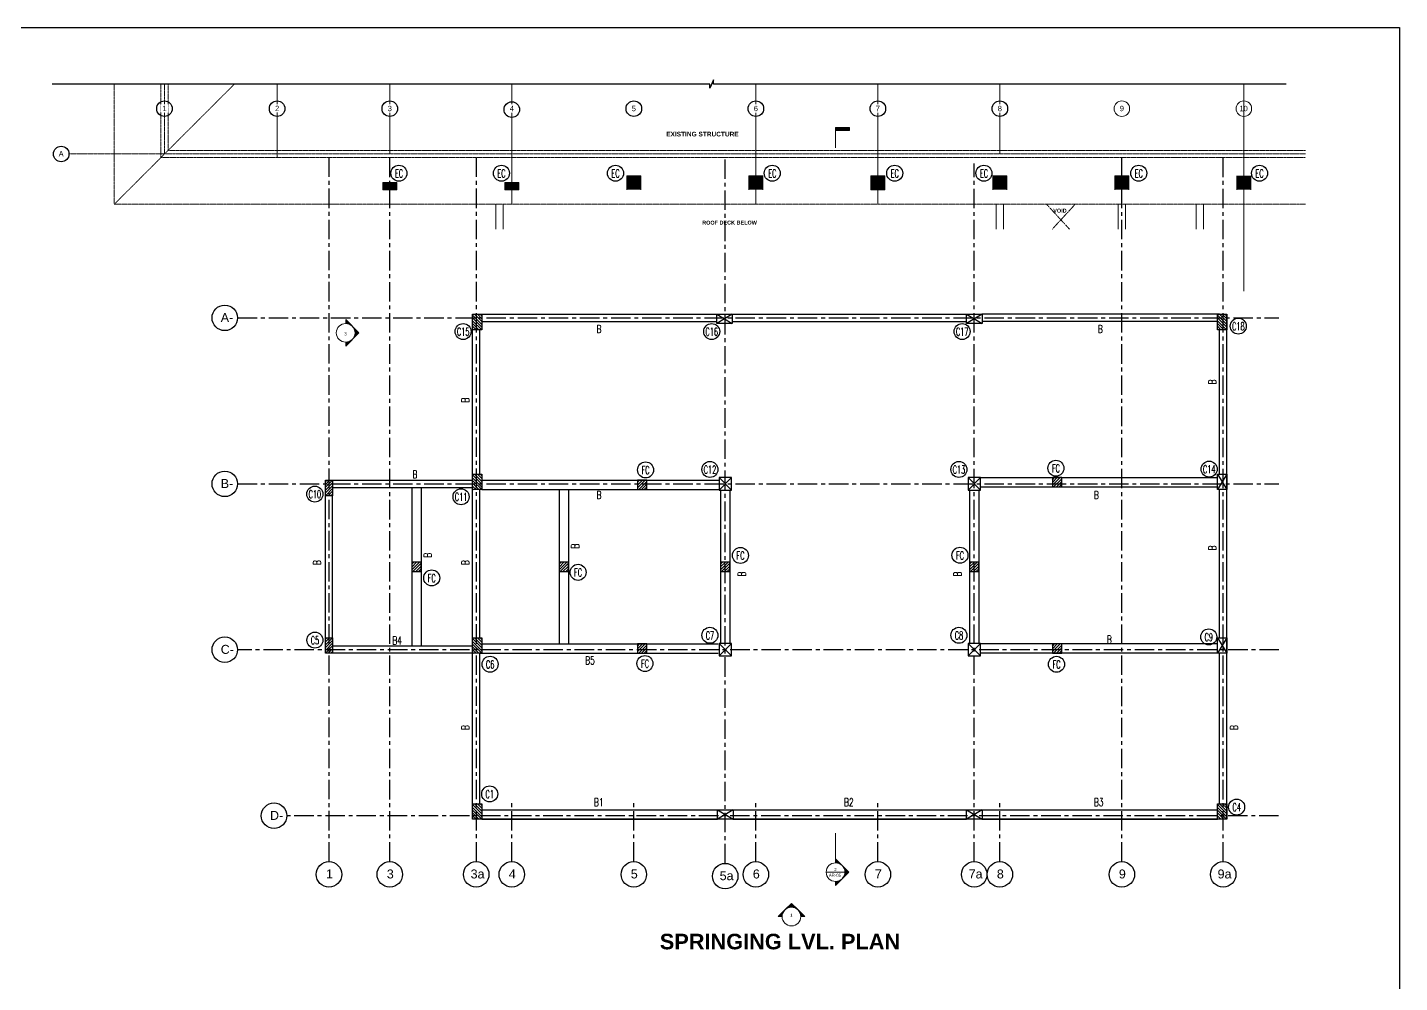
# Model space of a CAD drawing. Header units: millimetres. Extents: x 2659630 to 6742168, y -2425387 to -732288.
# Drawn here: x 3033015 to 3077100, y -1217654 to -1186960 of the extents above; entities that cross this region are included whole.
import ezdxf
from ezdxf.enums import TextEntityAlignment as Align

# ---------------------------------------------------------------- set-up
doc = ezdxf.new("R2010")
doc.units = ezdxf.units.MM
for name, pattern in [('CENTER', [2, 1.25, -0.25, 0.25, -0.25]), ('DASHED', [0.75, 0.5, -0.25]), ('Grid Line', [22.225, 12.7, -3.175, 3.175, -3.175]), ('Hidden', [7.14375, 4.7625, -2.38125])]:
    doc.linetypes.add(name, pattern=pattern)
for name, color, linetype, lineweight in [('A-AREA-IDEN', 2, 'Continuous', 9), ('A-hatch', 253, 'Continuous', 0), ('A-OVERHEAD LINE', 31, 'Continuous', 9), ('A-RCC', 2, 'Continuous', 0), ('A-STRUCTURE ABOVE', 251, 'DASHED', 0), ('A-WALL', 113, 'Continuous', 9), ('G-ANNO-SYMB', 111, 'Continuous', 9), ('S-GRID', 1, 'Continuous', 9), ('S-GRID-IDEN', 1, 'Continuous', 9)]:
    doc.layers.add(name, color=color, linetype=linetype, lineweight=lineweight)
for name, color, linetype in [('A-LINE 08', 8, 'Continuous'), ('S-BEAM NO', 3, 'Continuous'), ('S-BEAM OUTER', 4, 'Continuous'), ('S-BRECK LINE', 8, 'Continuous'), ('S-COLUMN', 1, 'Continuous'), ('S-COLUMN CIRCLE', 9, 'Continuous'), ('S-COLUMN HATCH', 8, 'Continuous'), ('S-COLUMN NO', 2, 'Continuous'), ('S-GRIDE CIRCLE', 8, 'Continuous'), ('S-GRIDE LINE', 8, 'CENTER'), ('S-GRIDE NO', 1, 'Continuous')]:
    doc.layers.add(name, color=color, linetype=linetype)
doc.styles.add('Arial', font='arial.ttf', dxfattribs={"height": 123})
doc.styles.add('Arial_1', font='arial.ttf', dxfattribs={"height": 98.353293})
doc.styles.add('Arial_2', font='arial.ttf', dxfattribs={"height": 121.981135})
doc.styles.add('Arial_B', font='arialbd.ttf', dxfattribs={"height": 125.853552})
doc.styles.add('ROMANS', font='r.shx', dxfattribs={"width": 0.7})
pattern_1 = [(225, (-585213.43, -337514.696), (44.9012806, -44.9012806), [])]
pattern_2 = [(225, (-577213.36, -337514.696), (44.9012806, -44.9012806), [])]

# ---------------------------------------------------------------- blocks, each defined once
blk = doc.blocks.new('Section - M_Section Head - Filled-1049-GROUND FLOOR PLAN-01')
at = {"layer": 'G-ANNO-SYMB'}
h = blk.add_hatch(color=256, dxfattribs=at)
edge = h.paths.add_edge_path(flags=0)
edge.add_line((-14.49, 0), (-10.24, 4.24))
edge.add_arc((-6, 0), 6, 135, 180)
edge.add_line((-12, 0), (-14.49, 0))
h = blk.add_hatch(color=256, dxfattribs=at)
edge = h.paths.add_edge_path(flags=0)
edge.add_line((-6, 8.49), (-6, 6))
edge.add_arc((-6, 0), 6, 90, 135)
edge.add_line((-10.24, 4.24), (-6, 8.49))
h = blk.add_hatch(color=256, dxfattribs=at)
edge = h.paths.add_edge_path(flags=0)
edge.add_line((-6, 8.49), (-1.76, 4.24))
edge.add_arc((-6, 0), 6, 45, 90)
edge.add_line((-6, 6), (-6, 8.49))
h = blk.add_hatch(color=256, dxfattribs=at)
edge = h.paths.add_edge_path(flags=0)
edge.add_line((2.49, 0), (0, 0))
edge.add_arc((-6, 0), 6, 360, 405)
edge.add_line((-1.76, 4.24), (2.49, 0))
for p, q in [((-6, 8.49), (-14.49, 0)), ((-10.24, 4.24), (-14.49, 0)), ((-12, 0), (-14.49, 0)), ((-14.49, 0), (-12, 0)), ((-6, 8.49), (-10.24, 4.24)), ((-6, 8.49), (2.49, 0)), ((-6, 6), (-6, 8.49)), ((-6, 8.49), (-6, 6)), ((-1.76, 4.24), (-6, 8.49)), ((2.49, 0), (-1.76, 4.24)), ((0, 0), (2.49, 0)), ((0, 0), (2.49, 0))]:
    blk.add_line(p, q, dxfattribs=at)
for start, end in [(360, 180), (135, 180), (180, 360), (90, 135), (45, 90), (360, 45)]:
    blk.add_arc((-6, 0), 6, start, end, dxfattribs=at)
blk = doc.blocks.new('Grid - M_Grid Head - Circle_02-314212-GROUND FLOOR PLAN_01')
at = {"layer": 'A-LINE 08'}
blk.add_circle((0, 0), 5, dxfattribs=at)
blk = doc.blocks.new('Section - M_Section Tail - Filled-28045-GROUND FLOOR PLAN-01')
at = {"layer": 'G-ANNO-SYMB'}
blk.add_hatch(color=256, dxfattribs=at).paths.add_polyline_path([(0, 9), (0, 0), (-2, 0), (-2, 9)], flags=0)
for p, q in [((0, 9), (-2, 9)), ((-2, 9), (-2, 0)), ((0, 0), (0, 9)), ((-2, 0), (0, 0))]:
    blk.add_line(p, q, dxfattribs=at)

msp = doc.modelspace()

# ---------------------------------------------------------------- hatches: boundary and pattern name
at = {"layer": 'A-hatch', "true_color": 0x939598}
h = msp.add_hatch(dxfattribs=at)
h.set_pattern_fill('ANSI31', color=252, scale=5, angle=359.9997012)
h.set_pattern_definition([(44.99970117, (-5275001.534, -3303522.915), (-11.225261605, 11.225378697), [])])
h.paths.add_polyline_path([(3044433.215, -1192177.815), (3044883.215, -1192177.813), (3044883.216, -1191947.775), (3044433.216, -1191947.772)])
h = msp.add_hatch(dxfattribs=at)
h.set_pattern_fill('ANSI31', color=252, scale=5, angle=359.9997012)
h.set_pattern_definition([(44.99970117, (-5271081.549, -3303522.935), (-11.225261605, 11.225378697), [])])
h.paths.add_polyline_path([(3048353.2, -1192177.836), (3048803.2, -1192177.833), (3048803.201, -1191947.795), (3048353.201, -1191947.793)])
at = {"layer": 'S-COLUMN HATCH', "true_color": 0x939598}
h = msp.add_hatch(dxfattribs=at)
h.set_pattern_fill('ANSI31', color=252, scale=20, angle=270)
h.set_pattern_definition([(315, (2172688.156, -4846994.27), (44.9012806, 44.9012806), [])])
h.paths.add_polyline_path([(3047318.298, -1196677.547), (3047318.298, -1196177.548), (3047618.301, -1196177.548), (3047618.301, -1196677.547)])
h = msp.add_hatch(dxfattribs=at)
h.set_pattern_fill('ANSI31', color=252, scale=20, angle=270)
h.set_pattern_definition([(315, (2196618.15, -4846994.27), (44.9012806, 44.9012806), [])])
h.paths.add_polyline_path([(3071248.289, -1196677.547), (3071248.289, -1196177.548), (3071548.292, -1196177.548), (3071548.292, -1196677.547)])
h = msp.add_hatch(dxfattribs=at)
h.set_pattern_fill('ANSI31', color=252, scale=20, angle=270)
h.set_pattern_definition([(315, (2172688.15, -4852129.274), (44.9012806, 44.9012806), [])])
h.paths.add_polyline_path([(3047318.294, -1201812.55), (3047318.294, -1201312.551), (3047618.296, -1201312.551), (3047618.296, -1201812.55)])
h = msp.add_hatch(dxfattribs=at)
h.set_pattern_fill('ANSI31', color=252, scale=20, angle=180)
h.set_pattern_definition([(225, (-595574.75, -331812.36), (44.9012806, -44.9012806), [])])
h.paths.add_polyline_path([(3042588.287, -1201512.551), (3042818.273, -1201512.551), (3042818.267, -1202012.549), (3042588.28, -1202012.549)])
at = {"layer": 'S-COLUMN HATCH'}
h = msp.add_hatch(dxfattribs=at)
h.set_pattern_fill('ANSI31', color=8, scale=20, angle=180)
h.set_pattern_definition([(225, (-587878.43, -334884.03), (44.9012806, -44.9012806), [])])
h.paths.add_polyline_path([(3052618.292, -1201811.885), (3052918.292, -1201811.885), (3052918.292, -1201511.885), (3052618.292, -1201511.885)])
h = msp.add_hatch(dxfattribs=at)
h.set_pattern_fill('ANSI31', color=8, scale=20, angle=180)
h.set_pattern_definition([(225, (-574548.43, -334799.7), (44.9012806, -44.9012806), [])])
h.paths.add_polyline_path([(3065948.292, -1201727.55), (3066248.292, -1201727.55), (3066248.292, -1201427.55), (3065948.292, -1201427.55)])
h = msp.add_hatch(dxfattribs=at)
h.set_pattern_fill('ANSI31', color=8, scale=20, angle=180)
h.set_pattern_definition([(225, (-595131.89, -337518.155), (44.9012806, -44.9012806), [])])
h.paths.add_polyline_path([(3045364.833, -1204446.008), (3045664.833, -1204446.008), (3045664.833, -1204146.008), (3045364.833, -1204146.008)])
h = msp.add_hatch(dxfattribs=at)
h.set_pattern_fill('ANSI31', color=8, scale=20, angle=180)
h.set_pattern_definition([(225, (-590401.89, -337518.155), (44.9012806, -44.9012806), [])])
h.paths.add_polyline_path([(3050094.833, -1204446.008), (3050394.833, -1204446.008), (3050394.833, -1204146.008), (3050094.833, -1204146.008)])
h = msp.add_hatch(dxfattribs=at)
h.set_pattern_fill('ANSI31', color=8, scale=20, angle=180)
h.set_pattern_definition(pattern_1)
h.paths.add_polyline_path([(3055283.293, -1204442.549), (3055583.293, -1204442.549), (3055583.293, -1204142.549), (3055283.293, -1204142.549)])
h = msp.add_hatch(dxfattribs=at)
h.set_pattern_fill('ANSI31', color=8, scale=20, angle=180)
h.set_pattern_definition(pattern_1)
h.paths.add_polyline_path([(3055283.293, -1204442.549), (3055583.293, -1204442.549), (3055583.293, -1204142.549), (3055283.293, -1204142.549)])
h = msp.add_hatch(dxfattribs=at)
h.set_pattern_fill('ANSI31', color=8, scale=20, angle=180)
h.set_pattern_definition(pattern_1)
h.paths.add_polyline_path([(3055283.293, -1204442.549), (3055583.293, -1204442.549), (3055583.293, -1204142.549), (3055283.293, -1204142.549)])
h = msp.add_hatch(dxfattribs=at)
h.set_pattern_fill('ANSI31', color=8, scale=20, angle=180)
h.set_pattern_definition(pattern_2)
h.paths.add_polyline_path([(3063283.359, -1204442.549), (3063583.359, -1204442.549), (3063583.359, -1204142.549), (3063283.359, -1204142.549)])
h = msp.add_hatch(dxfattribs=at)
h.set_pattern_fill('ANSI31', color=8, scale=20, angle=180)
h.set_pattern_definition(pattern_2)
h.paths.add_polyline_path([(3063283.359, -1204442.549), (3063583.359, -1204442.549), (3063583.359, -1204142.549), (3063283.359, -1204142.549)])
h = msp.add_hatch(dxfattribs=at)
h.set_pattern_fill('ANSI31', color=8, scale=20, angle=180)
h.set_pattern_definition(pattern_2)
h.paths.add_polyline_path([(3063283.359, -1204442.549), (3063583.359, -1204442.549), (3063583.359, -1204142.549), (3063283.359, -1204142.549)])
at = {"layer": 'S-COLUMN HATCH', "true_color": 0x939598}
h = msp.add_hatch(dxfattribs=at)
h.set_pattern_fill('ANSI31', color=252, scale=20, angle=180)
h.set_pattern_definition([(225, (-595574.73, -336872.36), (44.9012806, -44.9012806), [])])
h.paths.add_polyline_path([(3042588.303, -1206572.552), (3042818.29, -1206572.552), (3042818.283, -1207072.55), (3042588.297, -1207072.55)])
h = msp.add_hatch(dxfattribs=at)
h.set_pattern_fill('ANSI31', color=252, scale=20, angle=270)
h.set_pattern_definition([(315, (2172688.15, -4857389.273), (44.9012806, 44.9012806), [])])
h.paths.add_polyline_path([(3047318.294, -1207072.55), (3047318.294, -1206572.551), (3047618.296, -1206572.551), (3047618.296, -1207072.55)])
at = {"layer": 'S-COLUMN HATCH'}
h = msp.add_hatch(dxfattribs=at)
h.set_pattern_fill('ANSI31', color=8, scale=20, angle=180)
h.set_pattern_definition([(225, (-587878.43, -340144.697), (44.9012806, -44.9012806), [])])
h.paths.add_polyline_path([(3052618.292, -1207072.55), (3052918.292, -1207072.55), (3052918.292, -1206772.55), (3052618.292, -1206772.55)])
h = msp.add_hatch(dxfattribs=at)
h.set_pattern_fill('ANSI31', color=8, scale=20, angle=180)
h.set_pattern_definition([(225, (-574548.43, -340144.697), (44.9012806, -44.9012806), [])])
h.paths.add_polyline_path([(3065948.292, -1207072.55), (3066248.292, -1207072.55), (3066248.292, -1206772.55), (3065948.292, -1206772.55)])
at = {"layer": 'S-COLUMN HATCH', "true_color": 0x939598}
h = msp.add_hatch(dxfattribs=at)
h.set_pattern_fill('ANSI31', color=252, scale=20, angle=270)
h.set_pattern_definition([(315, (2172688.15, -4862724.274), (44.9012806, 44.9012806), [])])
h.paths.add_polyline_path([(3047318.292, -1212407.55), (3047318.292, -1211907.551), (3047618.294, -1211907.551), (3047618.294, -1212407.55)])
h = msp.add_hatch(dxfattribs=at)
h.set_pattern_fill('ANSI31', color=252, scale=20, angle=270)
h.set_pattern_definition([(315, (2196618.15, -4862724.274), (44.9012806, 44.9012806), [])])
h.paths.add_polyline_path([(3071248.289, -1212407.55), (3071248.289, -1211907.551), (3071548.292, -1211907.551), (3071548.292, -1212407.55)])

# ---------------------------------------------------------------- linework, layer by layer
at = {"layer": 'A-hatch', "color": 252, "true_color": 0x939598}
for points in [[(3052723.215, -1192177.776), (3052273.292, -1191727.774), (3052723.215, -1191727.776)], [(3052273.292, -1192177.774), (3052273.292, -1191727.774), (3052723.215, -1192177.776)], [(3056643.215, -1192177.797), (3056193.292, -1191727.794), (3056643.215, -1191727.796)], [(3056193.292, -1192177.794), (3056193.292, -1191727.794), (3056643.215, -1192177.797)], [(3060563.215, -1192177.817), (3060113.292, -1191727.815), (3060563.215, -1191727.817)], [(3060113.292, -1192177.815), (3060113.292, -1191727.815), (3060563.215, -1192177.817)], [(3064483.215, -1192177.837), (3064033.292, -1191727.835), (3064483.215, -1191727.837)], [(3064033.292, -1192177.835), (3064033.292, -1191727.835), (3064483.215, -1192177.837)], [(3067953.217, -1192177.856), (3067953.215, -1192177.856), (3067953.217, -1191727.855)], [(3067953.289, -1192177.856), (3067953.217, -1191727.855), (3067953.289, -1191727.855)], [(3067953.217, -1192177.856), (3067953.217, -1191727.855), (3067953.289, -1192177.856)], [(3067953.292, -1192177.856), (3067953.289, -1191727.855), (3067953.292, -1191727.855)], [(3067953.289, -1192177.856), (3067953.289, -1191727.855), (3067953.292, -1192177.856)], [(3068403.215, -1192177.858), (3067953.292, -1191727.855), (3068403.215, -1191727.858)], [(3067953.292, -1192177.856), (3067953.292, -1191727.855), (3068403.215, -1192177.858)], [(3068403.215, -1192177.858), (3068403.215, -1191727.858), (3068403.217, -1191727.858)], [(3071873.217, -1192177.876), (3071873.215, -1192177.876), (3071873.217, -1191727.88)], [(3071873.289, -1192177.876), (3071873.217, -1191727.88), (3071873.289, -1191727.88)], [(3071873.217, -1192177.876), (3071873.217, -1191727.88), (3071873.289, -1192177.876)], [(3071873.292, -1192177.876), (3071873.289, -1191727.88), (3071873.292, -1191727.88)], [(3071873.289, -1192177.876), (3071873.289, -1191727.88), (3071873.292, -1192177.876)], [(3072323.215, -1192177.878), (3071873.292, -1191727.88), (3072323.215, -1191727.882)], [(3071873.292, -1192177.876), (3071873.292, -1191727.88), (3072323.215, -1192177.878)], [(3072323.215, -1192177.878), (3072323.215, -1191727.882), (3072323.217, -1191727.882)]]:
    msp.add_solid(points, dxfattribs=at)
at = {"layer": 'A-OVERHEAD LINE', "linetype": 'Hidden'}
for p, q in [((3065757.062, -1192641.96), (3066494.762, -1193441.664)), ((3065941.781, -1193441.664), (3066679.493, -1192641.964))]:
    msp.add_line(p, q, dxfattribs=at)
at = {"layer": 'A-RCC'}
for p, q in [((3044433.201, -1191947.738), (3044433.2, -1192177.738)), ((3044883.201, -1191947.741), (3044433.201, -1191947.738)), ((3044433.216, -1191947.733), (3044433.215, -1192177.733)), ((3044883.216, -1191947.735), (3044433.216, -1191947.733)), ((3044883.2, -1192177.741), (3044883.201, -1191947.741)), ((3044883.215, -1192177.735), (3044883.216, -1191947.735)), ((3048353.201, -1191947.759), (3048353.2, -1192177.759)), ((3048803.201, -1191947.761), (3048353.201, -1191947.759)), ((3048803.2, -1192177.761), (3048803.201, -1191947.761)), ((3052273.217, -1191727.774), (3052273.215, -1192177.775)), ((3052723.217, -1191727.776), (3052273.217, -1191727.774)), ((3052723.215, -1192177.778), (3052723.217, -1191727.776)), ((3056193.217, -1191727.794), (3056193.215, -1192177.794)), ((3056643.217, -1191727.796), (3056193.217, -1191727.794)), ((3056643.215, -1192177.797), (3056643.217, -1191727.796)), ((3064033.217, -1191727.835), (3064033.215, -1192177.835)), ((3064033.217, -1191727.835), (3064033.215, -1192177.929)), ((3064483.217, -1191727.837), (3064033.217, -1191727.835)), ((3064483.217, -1191727.837), (3064033.217, -1191727.835)), ((3064483.215, -1192177.837), (3064483.217, -1191727.837)), ((3064483.215, -1192177.837), (3064483.217, -1191727.837)), ((3067953.217, -1191727.855), (3067953.215, -1192177.856)), ((3068403.217, -1191727.858), (3067953.217, -1191727.855)), ((3068403.215, -1192177.858), (3068403.217, -1191727.858)), ((3071873.215, -1192177.876), (3071873.217, -1191727.88)), ((3072323.217, -1191727.882), (3072323.215, -1192177.878)), ((3044433.2, -1192177.738), (3044883.2, -1192177.741)), ((3044433.215, -1192177.733), (3044883.215, -1192177.735)), ((3048353.2, -1192177.759), (3048803.2, -1192177.761))]:
    msp.add_line(p, q, dxfattribs=at)
msp.add_lwpolyline([(3060563.215, -1192177.817), (3060563.217, -1191727.817), (3060113.217, -1191727.815), (3060113.215, -1192177.911), (3060564.186, -1192177.8), (3060114.186, -1192177.798)], dxfattribs=at)
at = {"layer": 'A-STRUCTURE ABOVE', "color": 252, "linetype": 'Hidden', "ltscale": 0.005, "true_color": 0x939598}
for p, q in [((3035803.232, -1188777.639), (3035803.212, -1192641.803)), ((3039667.433, -1188777.639), (3035803.22, -1192641.815)), ((3037303.222, -1191141.384), (3037303.234, -1188777.639)), ((3037418.297, -1188777.639), (3037418.297, -1191026.822)), ((3037533.223, -1190911.146), (3037533.234, -1188777.639)), ((3034349.614, -1191026.822), (3074081.232, -1191026.822)), ((3074081.232, -1191142.374), (3037303.222, -1191141.384)), ((3037533.223, -1190911.146), (3074081.232, -1190912.427)), ((3035803.212, -1192641.803), (3074081.232, -1192642.003))]:
    msp.add_line(p, q, dxfattribs=at)
at = {"layer": 'A-WALL', "color": 1}
msp.add_line((3044883.215, -1192177.831), (3044883.216, -1191947.773), dxfattribs=at)
at = {"layer": 'A-WALL'}
for p, q in [((3048068.297, -1193441.664, 0), (3048068.297, -1192641.867, 0)), ((3048298.297, -1192641.869, 0), (3048298.297, -1193441.664, 0)), ((3068063.213, -1193441.664), (3068063.214, -1192641.972)), ((3068293.061, -1192641.973), (3068293.061, -1193441.664)), ((3070568.297, -1192641.985, 0), (3070568.297, -1193441.664, 0)), ((3070798.297, -1193441.664, 0), (3070798.297, -1192641.986, 0))]:
    msp.add_line(p, q, dxfattribs=at)
for points in [[(3064143.178, -1193441.664), (3064143.168, -1192641.951)], [(3064373.307, -1192641.952), (3064373.316, -1193441.664)]]:
    msp.add_lwpolyline(points, dxfattribs=at)
at = {"layer": 'G-ANNO-SYMB'}
for p, q in [((3058979.296, -1190173.24), (3058979.296, -1190832.938)), ((3058979.296, -1213805.77), (3058979.296, -1212857.178)), ((3058679.296, -1214105.77), (3059279.296, -1214105.77))]:
    msp.add_line(p, q, dxfattribs=at)
at = {"layer": 'S-BEAM OUTER', "ltscale": 2500}
for p, q in [((3047548.292, -1196177.649), (3055159.89, -1196177.74)), ((3047618.287, -1196407.65), (3055159.892, -1196407.741)), ((3055659.883, -1196177.741), (3063184.886, -1196177.548)), ((3055659.889, -1196407.741), (3063184.892, -1196407.548)), ((3071318.301, -1196177.649), (3063684.891, -1196177.741)), ((3071248.275, -1196407.649), (3063684.893, -1196407.741)), ((3071548.292, -1212407.55), (3071548.292, -1196177.548)), ((3047318.292, -1201362.551), (3047318.292, -1196627.548)), ((3047548.292, -1201312.551), (3047548.292, -1196677.547)), ((3071318.28, -1201312.551), (3071318.28, -1196677.547)), ((3071548.28, -1201362.666), (3071548.28, -1196627.663)), ((3042818.283, -1201511.885), (3047318.297, -1201511.885)), ((3042818.283, -1201741.885), (3047318.294, -1201741.885)), ((3045364.833, -1201741.885), (3045364.833, -1206842.52)), ((3045664.833, -1201741.885), (3045664.833, -1206842.524)), ((3047618.296, -1201511.885), (3055234.834, -1201511.885)), ((3063634.901, -1201427.55), (3071248.291, -1201427.55)), ((3063634.901, -1201727.689), (3071248.291, -1201727.689)), ((3042588.303, -1206622.552), (3042588.303, -1201962.549)), ((3042818.303, -1206622.552), (3042818.303, -1201962.549)), ((3047318.298, -1206622.552), (3047318.298, -1201812.55)), ((3047548.298, -1206572.553), (3047548.298, -1201812.55)), ((3047618.296, -1201811.885), (3055234.834, -1201811.885)), ((3050094.833, -1201811.885), (3050094.833, -1206772.55)), ((3050394.833, -1201811.885), (3050394.833, -1206772.55)), ((3055283.293, -1201852.55), (3055283.293, -1206732.55)), ((3055583.293, -1201852.55), (3055583.293, -1206732.55)), ((3063283.359, -1201827.55), (3063283.359, -1206757.552)), ((3063583.291, -1201827.55), (3063583.291, -1206757.552)), ((3071318.286, -1206572.553), (3071318.286, -1201812.665)), ((3071548.286, -1206622.667), (3071548.286, -1201812.665)), ((3047318.293, -1206842.55), (3042818.282, -1206842.482)), ((3047618.298, -1206772.55), (3055209.834, -1206772.55)), ((3071248.294, -1206772.55), (3063634.912, -1206772.55)), ((3047318.289, -1207072.55), (3042818.278, -1207072.482)), ((3047318.289, -1211907.551), (3047318.289, -1207072.55)), ((3047548.289, -1211907.551), (3047548.289, -1207072.55)), ((3047548.292, -1207072.55), (3055209.834, -1207072.55)), ((3071318.301, -1207072.55), (3063634.912, -1207072.55)), ((3071318.304, -1211907.551), (3071318.304, -1207072.55)), ((3071548.304, -1211907.551), (3071548.304, -1207072.55)), ((3047618.294, -1212107.55), (3055184.835, -1212107.55)), ((3055684.833, -1212107.55), (3063184.906, -1212107.55)), ((3063684.905, -1212107.55), (3071248.289, -1212107.55)), ((3047618.294, -1212407.55), (3055184.835, -1212407.55)), ((3071248.289, -1212407.55), (3047618.294, -1212407.55)), ((3055684.833, -1212407.55), (3063184.906, -1212407.55)), ((3063684.905, -1212407.55), (3071248.289, -1212407.55))]:
    msp.add_line(p, q, dxfattribs=at)
at = {"layer": 'S-BRECK LINE'}
msp.add_lwpolyline([(3073453.676, -1188777.639), (3055058.104, -1188777.639), (3055058.104, -1188640.265), (3054945.289, -1188915.013), (3054945.289, -1188777.639), (3033812.944, -1188777.639)], dxfattribs=at)
at = {"layer": 'S-COLUMN', "color": 1}
for p, q in [((3055659.835, -1196177.741), (3055159.892, -1196477.746)), ((3055159.892, -1196177.741), (3055659.835, -1196477.746)), ((3063684.893, -1196177.741), (3063184.894, -1196477.55)), ((3063184.894, -1196177.741), (3063684.893, -1196477.743)), ((3071248.291, -1201312.551), (3071548.277, -1201812.651)), ((3071548.294, -1201312.551), (3071248.291, -1201812.55)), ((3055634.834, -1201427.55), (3055234.834, -1201827.55)), ((3055234.834, -1201427.55), (3055634.834, -1201827.55)), ((3063634.901, -1201427.55), (3063234.901, -1201827.55)), ((3063234.901, -1201427.55), (3063634.901, -1201827.55)), ((3071248.294, -1206572.553), (3071548.304, -1207072.55)), ((3071548.296, -1206572.553), (3071248.294, -1207072.552)), ((3055634.846, -1206757.538), (3055234.832, -1207157.552)), ((3055234.836, -1206757.552), (3055634.846, -1207157.562)), ((3063634.912, -1206757.538), (3063234.898, -1207157.552)), ((3063234.903, -1206757.552), (3063634.912, -1207157.562)), ((3055184.835, -1212107.548), (3055684.833, -1212407.55)), ((3055684.833, -1212107.548), (3055184.835, -1212407.55)), ((3063684.905, -1212107.548), (3063184.906, -1212407.55)), ((3063184.906, -1212107.548), (3063684.905, -1212407.55))]:
    msp.add_line(p, q, dxfattribs=at)
for points in [[(3047318.284, -1196677.547), (3047318.284, -1196177.548), (3047618.287, -1196177.548), (3047618.287, -1196677.547)], [(3055159.892, -1196177.741), (3055659.891, -1196177.741), (3055659.891, -1196477.743), (3055159.892, -1196477.743)], [(3063184.894, -1196177.741), (3063684.893, -1196177.741), (3063684.893, -1196477.743), (3063184.894, -1196477.743)], [(3071248.275, -1196677.547), (3071248.275, -1196177.548), (3071548.277, -1196177.548), (3071548.277, -1196677.547)], [(3047318.294, -1201812.55), (3047318.294, -1201312.551), (3047618.296, -1201312.551), (3047618.296, -1201812.55)], [(3071248.291, -1201812.55), (3071248.291, -1201312.551), (3071548.294, -1201312.551), (3071548.294, -1201812.55)], [(3042588.287, -1201512.551), (3042818.273, -1201512.551), (3042818.267, -1202012.549), (3042588.28, -1202012.549)], [(3052618.292, -1201811.885), (3052918.292, -1201811.885), (3052918.292, -1201511.885), (3052618.292, -1201511.885)], [(3055634.834, -1201427.55), (3055234.834, -1201427.55), (3055234.834, -1201827.55), (3055634.834, -1201827.55)], [(3063634.901, -1201427.55), (3063234.901, -1201427.55), (3063234.901, -1201827.55), (3063634.901, -1201827.55)], [(3065948.292, -1201727.55), (3066248.292, -1201727.55), (3066248.292, -1201427.55), (3065948.292, -1201427.55)], [(3045364.833, -1204446.008), (3045664.833, -1204446.008), (3045664.833, -1204146.008), (3045364.833, -1204146.008)], [(3050094.833, -1204446.008), (3050394.833, -1204446.008), (3050394.833, -1204146.008), (3050094.833, -1204146.008)], [(3055283.293, -1204442.549), (3055583.293, -1204442.549), (3055583.293, -1204142.549), (3055283.293, -1204142.549)], [(3055283.293, -1204442.549), (3055583.293, -1204442.549), (3055583.293, -1204142.549), (3055283.293, -1204142.549)], [(3055283.293, -1204442.549), (3055583.293, -1204442.549), (3055583.293, -1204142.549), (3055283.293, -1204142.549)], [(3063283.359, -1204442.549), (3063583.359, -1204442.549), (3063583.359, -1204142.549), (3063283.359, -1204142.549)], [(3063283.359, -1204442.549), (3063583.359, -1204442.549), (3063583.359, -1204142.549), (3063283.359, -1204142.549)], [(3063283.359, -1204442.549), (3063583.359, -1204442.549), (3063583.359, -1204142.549), (3063283.359, -1204142.549)], [(3042588.305, -1206572.554), (3042818.292, -1206572.554), (3042818.285, -1207072.552), (3042588.298, -1207072.552)], [(3047318.296, -1207072.552), (3047318.296, -1206572.553), (3047618.298, -1206572.553), (3047618.298, -1207072.552)], [(3071248.294, -1207072.552), (3071248.294, -1206572.553), (3071548.296, -1206572.553), (3071548.296, -1207072.552)], [(3052618.292, -1207072.55), (3052918.292, -1207072.55), (3052918.292, -1206772.55), (3052618.292, -1206772.55)], [(3055634.846, -1206757.552), (3055234.846, -1206757.552), (3055234.846, -1207157.552), (3055634.846, -1207157.552)], [(3063634.912, -1206757.552), (3063234.912, -1206757.552), (3063234.912, -1207157.552), (3063634.912, -1207157.552)], [(3065948.292, -1207072.55), (3066248.292, -1207072.55), (3066248.292, -1206772.55), (3065948.292, -1206772.55)], [(3047318.292, -1212407.55), (3047318.292, -1211907.551), (3047618.294, -1211907.551), (3047618.294, -1212407.55)], [(3055184.835, -1212107.548), (3055684.833, -1212107.548), (3055684.833, -1212407.55), (3055184.835, -1212407.55)], [(3063184.906, -1212107.548), (3063684.905, -1212107.548), (3063684.905, -1212407.55), (3063184.906, -1212407.55)], [(3071248.289, -1212407.55), (3071248.289, -1211907.551), (3071548.292, -1211907.551), (3071548.292, -1212407.55)]]:
    msp.add_lwpolyline(points, close=True, dxfattribs=at)
at = {"layer": 'S-COLUMN CIRCLE', "ltscale": 2500}
msp.add_lwpolyline([(3077100.446, -1251415.165), (2997332.057, -1251415.165), (2997332.057, -1186959.633), (3077100.446, -1186959.633)], close=True, dxfattribs=at)
at = {"layer": 'S-COLUMN CIRCLE'}
for centre in [(3044951.292, -1191645.477), (3044951.292, -1191645.477), (3048244.927, -1191645.477), (3048244.927, -1191645.477), (3051908.991, -1191645.477), (3051908.991, -1191645.477), (3056946.343, -1191645.477), (3056946.343, -1191645.477), (3060878.956, -1191645.477), (3060878.956, -1191645.477), (3063746.728, -1191645.477), (3063746.728, -1191645.477), (3068719.81, -1191645.477), (3068719.81, -1191645.477), (3072601.154, -1191645.477), (3072601.154, -1191645.477), (3071919.471, -1196559.477), (3047013.938, -1196731.959), (3054999.774, -1196731.959), (3063046.841, -1196731.959), (3066058.334, -1201124.03), (3052874.884, -1201180.981), (3054942.224, -1201164.775), (3062942.291, -1201164.775), (3070983.502, -1201154.079), (3042248.764, -1201955.557), (3046946.295, -1202040.882), (3055923.57, -1203926.681), (3062976.916, -1203923.053), (3046003.289, -1204651.499), (3050707.463, -1204470.719), (3042251.221, -1206649.131), (3054942.224, -1206494.775), (3062942.291, -1206494.775), (3070970.236, -1206546.569), (3047879.759, -1207424.835), (3052855.597, -1207401.228), (3066078.066, -1207426.885), (3047866.519, -1211592.664), (3071866.473, -1212013.821)]:
    msp.add_circle(centre, 257.143, dxfattribs=at)
at = {"layer": 'S-GRID', "linetype": 'Grid Line'}
for p, q in [((3041038.297, -1188777.639), (3041038.297, -1191141.831)), ((3044658.297, -1191026.822), (3044658.297, -1188777.639)), ((3048578.297, -1192641.87), (3048578.297, -1188777.639)), ((3056418.297, -1192641.911), (3056418.297, -1188777.639)), ((3060338.297, -1192641.931), (3060338.297, -1188777.639)), ((3064258.297, -1191026.822), (3064258.297, -1188777.639)), ((3072098.297, -1195436.636), (3072098.297, -1188777.639))]:
    msp.add_line(p, q, dxfattribs=at)
at = {"layer": 'S-GRID-IDEN'}
for centre in [(3064258.297, -1189570.233), (3068178.297, -1189570.233), (3072098.297, -1189570.233)]:
    msp.add_circle(centre, 250, dxfattribs=at)
at = {"layer": 'S-GRIDE CIRCLE'}
for centre in [(3039356.078, -1196292.483), (3039356.078, -1196292.483), (3039356.078, -1196292.483), (3039356.078, -1201627.485), (3039356.078, -1201627.485), (3039356.078, -1201627.485), (3039356.078, -1206957.485), (3039356.078, -1206957.485), (3039356.078, -1206957.485), (3040938.834, -1212292.55), (3040938.834, -1212292.55), (3040938.834, -1212292.55), (3042703.297, -1214178.111), (3042703.297, -1214178.111), (3042703.297, -1214178.111), (3044658.297, -1214178.111), (3044658.297, -1214178.111), (3044658.297, -1214178.111), (3047433.297, -1214178.111), (3047433.297, -1214178.111), (3047433.297, -1214178.111), (3048578.297, -1214178.111), (3048578.297, -1214178.111), (3048578.297, -1214178.111), (3052498.297, -1214178.111), (3052498.297, -1214178.111), (3052498.297, -1214178.111), (3055434.839, -1214233.782), (3055434.839, -1214233.782), (3055434.839, -1214233.782), (3056418.297, -1214178.111), (3056418.297, -1214178.111), (3056418.297, -1214178.111), (3060338.297, -1214178.111), (3060338.297, -1214178.111), (3060338.297, -1214178.111), (3063434.906, -1214178.111), (3063434.906, -1214178.111), (3063434.906, -1214178.111), (3064258.297, -1214178.111), (3064258.297, -1214178.111), (3064258.297, -1214178.111), (3068178.297, -1214178.111), (3068178.297, -1214178.111), (3068178.297, -1214178.111), (3071433.297, -1214178.111), (3071433.297, -1214178.111), (3071433.297, -1214178.111)]:
    msp.add_circle(centre, 409.836, dxfattribs=at)
at = {"layer": 'S-GRIDE LINE', "ltscale": 500}
for p, q in [((3042703.297, -1191139.095), (3042703.297, -1213768.274)), ((3044658.297, -1213768.274), (3044658.297, -1191139.095)), ((3047433.297, -1191139.095), (3047433.297, -1213768.274)), ((3055434.839, -1213823.946), (3055434.839, -1191139.095)), ((3068178.297, -1213768.274), (3068178.297, -1191139.095)), ((3071433.297, -1213768.274), (3071433.297, -1191139.095)), ((3063434.906, -1213768.274), (3063434.906, -1191328.254)), ((3039765.914, -1196292.548), (3073223.901, -1196292.548)), ((3039765.914, -1201627.55), (3073223.901, -1201627.55)), ((3073221.223, -1206957.55), (3039765.914, -1206957.55)), ((3048578.297, -1213768.274), (3048578.297, -1211768.274)), ((3052498.297, -1213768.274), (3052498.297, -1211768.274)), ((3056418.297, -1213768.274), (3056418.297, -1211768.274)), ((3060338.297, -1213768.274), (3060338.297, -1211768.274)), ((3064258.297, -1213768.274), (3064258.297, -1211768.274)), ((3073213.91, -1212292.55), (3041348.671, -1212292.55))]:
    msp.add_line(p, q, dxfattribs=at)

# ---------------------------------------------------------------- block references
at = {"layer": 'G-ANNO-SYMB', "extrusion": (0, 0, -1), "xscale": -49.99999999999998, "yscale": 49.99999999999998, "zscale": 49.99999999999998, "rotation": 89.99999999999982}
msp.add_blockref('Section - M_Section Tail - Filled-28045-GROUND FLOOR PLAN-01', (-3058979.296, -1190273.24), dxfattribs=at)
at = {"layer": 'G-ANNO-SYMB', "yscale": 49.99999999999998, "zscale": 49.99999999999998, "rotation": 270}
for p, xscale in [((3043239.646, -1196474.497), -49.99999999999998), ((3058979.296, -1214405.77), 49.99999999999998)]:
    msp.add_blockref('Section - M_Section Head - Filled-1049-GROUND FLOOR PLAN-01', p, dxfattribs=dict(at, xscale=xscale))
at = {"layer": 'G-ANNO-SYMB', "xscale": 49.99999999999998, "yscale": 49.99999999999998, "zscale": 49.99999999999998}
msp.add_blockref('Section - M_Section Head - Filled-1049-GROUND FLOOR PLAN-01', (3057862.705, -1215533.554), dxfattribs=at)
at = {"layer": 'S-GRID-IDEN', "xscale": 49.99999999999998, "yscale": 49.99999999999998, "zscale": 49.99999999999998}
for p, rotation in [((3037418.297, -1189570.233), 180), ((3041038.297, -1189570.233), 180), ((3034099.614, -1191026.822), 269.9999999999996)]:
    msp.add_blockref('Grid - M_Grid Head - Circle_02-314212-GROUND FLOOR PLAN_01', p, dxfattribs=dict(at, rotation=rotation))
for p in [(3044658.297, -1189570.233), (3048578.297, -1189600.758), (3052498.297, -1189570.233), (3056418.297, -1189570.233), (3060338.297, -1189570.233), (3064258.297, -1189570.233)]:
    msp.add_blockref('Grid - M_Grid Head - Circle_02-314212-GROUND FLOOR PLAN_01', p, dxfattribs=at)

# ---------------------------------------------------------------- texts
at = {"layer": 'A-AREA-IDEN', "attachment_point": 2, "line_spacing_factor": 0.938532, "style": 'Arial_B'}
for s, insert, char_height, width in [('EXISTING STRUCTURE', (3054702.838, -1190312.979), 150, 3285.24125), ('SPRINGING LVL. PLAN', (3057193.232, -1216086.197), 500, 7947.16905)]:
    msp.add_mtext(s, dxfattribs=dict(at, insert=insert, char_height=char_height, width=width))
at = {"layer": 'A-AREA-IDEN', "attachment_point": 2, "rotation": 0.1314106, "line_spacing_factor": 0.938532, "style": 'Arial_B'}
for s, insert, char_height, width in [('VOID', (3066188.977, -1192784.443), 125.8536, 1345.94379), ('ROOF DECK BELOW', (3055573.369, -1193168.746), 125.85355, 2314.45134)]:
    msp.add_mtext(s, dxfattribs=dict(at, insert=insert, char_height=char_height, width=width))
at = {"layer": 'G-ANNO-SYMB', "line_spacing_factor": 0.938532, "style": 'Arial_1'}
for s, insert, char_height, width, attachment_point in [('3', (3043233.816, -1196856.433), 98.353, 91.19402, 8), ('2', (3058973.466, -1213974.095), 98.353, 91.19402, 2), ('AR-05', (3058958.722, -1214157.059), 98.3533, 891.72152, 2), ('1', (3057556.876, -1215537.223), 98.353, 91.19402, 8)]:
    msp.add_mtext(s, dxfattribs=dict(at, insert=insert, char_height=char_height, width=width, attachment_point=attachment_point))
at = {"layer": 'S-BEAM NO', "style": 'ROMANS', "width": 0.7}
for s, p in [('B', (3051380.582, -1196648.342, 0)), ('B', (3067486.011, -1196648.342, 0)), ('B', (3045464.187, -1201318.774, 0)), ('B', (3051380.587, -1201988.99, 0)), ('B', (3067361.596, -1201988.99, 0)), ('B4', (3044894.087, -1206660.839, 0)), ('B', (3067777.017, -1206628.846, 0)), ('B5', (3051089.576, -1207302.465, 0)), ('B1', (3051372.508, -1211858.391, 0)), ('B2', (3059405.813, -1211858.391, 0)), ('B3', (3067437.541, -1211858.391, 0))]:
    msp.add_text(s, height=250, dxfattribs=at).set_placement(p, align=Align.MIDDLE_CENTER)
for p in [(3071087.244, -1198354.288, 0), (3047087.259, -1198937.901, 0), (3045873.746, -1203920.411, 0), (3050613.881, -1203629.314, 0), (3071087.24, -1203689.144, 0), (3042317.035, -1204160.402, 0), (3047087.266, -1204160.402, 0), (3055968.3, -1204527.705, 0), (3062898.293, -1204527.705, 0), (3047087.256, -1209457.901, 0), (3071779.337, -1209457.901, 0)]:
    msp.add_text('B', height=250, rotation=90, dxfattribs=at).set_placement(p, align=Align.MIDDLE_CENTER)
at = {"layer": 'S-COLUMN NO', "style": 'ROMANS', "width": 0.6}
for s, p in [('EC', (3044952.661, -1191651.008, 0)), ('EC', (3044952.661, -1191651.008, 0)), ('EC', (3048246.296, -1191651.008, 0)), ('EC', (3048246.296, -1191651.008, 0)), ('EC', (3051910.36, -1191651.008, 0)), ('EC', (3051910.36, -1191651.008, 0)), ('EC', (3056947.711, -1191651.008, 0)), ('EC', (3056947.711, -1191651.008, 0)), ('EC', (3060880.325, -1191651.008, 0)), ('EC', (3060880.325, -1191651.008, 0)), ('EC', (3063748.097, -1191651.008, 0)), ('EC', (3063748.097, -1191651.008, 0)), ('EC', (3068721.178, -1191651.008, 0)), ('EC', (3068721.178, -1191651.008, 0)), ('EC', (3072602.522, -1191651.008, 0)), ('EC', (3072602.522, -1191651.008, 0)), ('C18', (3071920.84, -1196565.007, 0)), ('C15', (3047015.307, -1196737.49, 0)), ('C16', (3055001.143, -1196737.49, 0)), ('C17', (3063048.209, -1196737.49, 0)), ('FC', (3052876.252, -1201186.511, 0)), ('C12', (3054943.593, -1201170.305, 0)), ('C13', (3062943.659, -1201170.305, 0)), ('FC', (3066059.702, -1201129.56, 0)), ('C14', (3070984.871, -1201159.609, 0)), ('C10', (3042250.133, -1201961.087, 0)), ('C11', (3046947.663, -1202046.413, 0)), ('FC', (3055924.938, -1203932.212, 0)), ('FC', (3062978.285, -1203928.584, 0)), ('FC', (3050708.832, -1204476.25, 0)), ('FC', (3046004.657, -1204657.03, 0)), ('C5', (3042252.589, -1206654.662, 0)), ('C7', (3054943.593, -1206500.305, 0)), ('C8', (3062943.659, -1206500.305, 0)), ('C9', (3070971.605, -1206552.1, 0)), ('C6', (3047881.127, -1207430.366, 0)), ('FC', (3052856.965, -1207406.758, 0)), ('FC', (3066079.435, -1207432.415, 0)), ('C1', (3047867.887, -1211598.195, 0)), ('C1', (3047867.887, -1211598.195, 0)), ('C1', (3047867.887, -1211598.195, 0)), ('C4', (3071867.842, -1212019.352, 0))]:
    msp.add_text(s, height=257.1429, dxfattribs=at).set_placement(p, align=Align.MIDDLE_CENTER)
at = {"layer": 'S-GRID-IDEN', "style": 'Arial'}
for s, height, p in [('8', 172.118, (3064191.783, -1189650.946)), ('9', 172.118, (3068111.666, -1189650.946)), ('10', 172.1183, (3071957.171, -1189650.946))]:
    msp.add_text(s, height=height, dxfattribs=at).set_placement(p)
at = {"layer": 'S-GRIDE NO', "style": 'Arial'}
for s, height, p in [('A-', 287.9195, (3039225.253, -1196425.484)), ('B-', 287.9195, (3039225.253, -1201760.486)), ('C-', 287.9195, (3039225.253, -1207090.486)), ('D-', 287.9195, (3040808.01, -1212425.552)), ('1', 287.919, (3042606.615, -1214307.949)), ('1', 287.919, (3042606.615, -1214307.949)), ('1', 287.919, (3042606.615, -1214307.949)), ('3', 287.919, (3044561.615, -1214307.949)), ('3a', 287.9195, (3047253.625, -1214307.949)), ('4', 287.919, (3048481.615, -1214307.949)), ('5', 287.919, (3052401.615, -1214307.949)), ('5a', 287.9195, (3055255.167, -1214363.621)), ('6', 287.919, (3056321.615, -1214307.949)), ('7', 287.919, (3060241.615, -1214307.949)), ('7a', 287.9195, (3063255.234, -1214307.949)), ('8', 287.919, (3064161.615, -1214307.949)), ('9', 287.919, (3068081.615, -1214307.949)), ('9a', 287.9195, (3071253.625, -1214307.949))]:
    msp.add_text(s, height=height, dxfattribs=at).set_placement(p)

# ---------------------------------------------------------------- next in the draw order: texts
at = {"layer": 'S-GRID-IDEN', "char_height": 172.118, "attachment_point": 2, "line_spacing_factor": 0.938532, "style": 'Arial_2', "bg_fill": 3, "box_fill_scale": 1.25, "bg_fill_color": 0, "bg_fill_transparency": 0}
for s, insert, width in [('1', (3037418.358, -1189476.248), 159.59215), ('2', (3041038.358, -1189476.248), 159.59215), ('3', (3044658.236, -1189478.827), 159.59215), ('4', (3048578.236, -1189478.827), 159.59215), ('5', (3052498.236, -1189478.827), 159.59215), ('6', (3056418.236, -1189478.827), 159.59215), ('7', (3060338.236, -1189478.827), 159.59215), ('8', (3064258.236, -1189478.827), 159.59215), ('A', (3034098.324, -1190934.066), 191.0906)]:
    msp.add_mtext(s, dxfattribs=dict(at, insert=insert, width=width))

doc.saveas('drawing.dxf')
